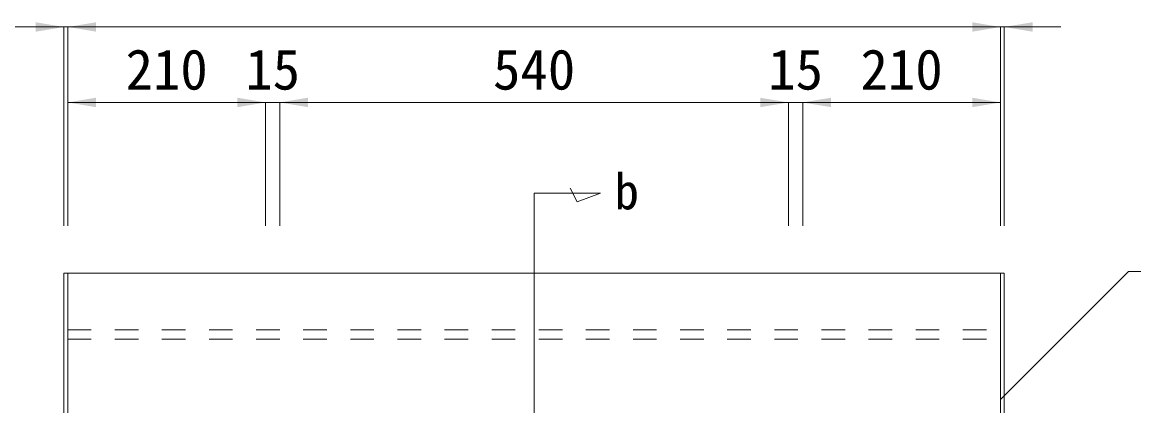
# Model space of a CAD drawing. Units: millimetres at full size. Extents: x 50430 to 101606, y 69050 to 91573.
# Drawn here: x 83044 to 84223, y 87255 to 87662 of the extents above; entities that cross this region are included whole.
import ezdxf
from ezdxf.enums import TextEntityAlignment as Align

# ---------------------------------------------------------------- set-up
doc = ezdxf.new("R2010")
doc.units = ezdxf.units.MM
doc.header["$LTSCALE"] = 50
doc.linetypes.add('USER5', pattern=[1, 0.5, -0.5])
for name, color, linetype, lineweight in [('寸法線', 7, 'Continuous', 13), ('引出線', 4, 'Continuous', 13), ('本体', 2, 'Continuous', 9), ('補助線', 8, 'Continuous', 9)]:
    doc.layers.add(name, color=color, linetype=linetype, lineweight=lineweight)
doc.styles.add('ＭＳ ゴシック', font='')
doc.styles.get('ＭＳ ゴシック').set_extended_font_data('MS Gothic')

# ---------------------------------------------------------------- blocks, each defined once
blk = doc.blocks.new('filled_arrow')
at = {"color": 0, "linetype": 'Continuous', "lineweight": -2}
blk.add_solid([(7.5, 1.25), (0, 0), (7.5, -1.25)], dxfattribs=at)

msp = doc.modelspace()

# ---------------------------------------------------------------- linework, layer by layer
at = {"layer": '寸法線'}
for p, q in [((83027.9, 87656.96), (83151.91, 87656.96)), ((83087.9, 87446.08), (83087.9, 87656.96)), ((83091.91, 87656.96), (84081.91, 87656.96)), ((83091.91, 87446.08), (83091.91, 87656.96)), ((83091.91, 87446.08), (83091.91, 87656.96)), ((84145.91, 87656.96), (84021.91, 87656.96)), ((84081.91, 87446.08), (84081.91, 87656.96)), ((84081.91, 87446.08), (84081.91, 87656.96)), ((84085.91, 87446.08), (84085.91, 87656.96)), ((83301.91, 87576.95), (83091.91, 87576.95)), ((83091.91, 87446.08), (83091.91, 87576.95)), ((83376.91, 87576.95), (83241.91, 87576.95)), ((83301.91, 87446.08), (83301.91, 87576.95)), ((83301.91, 87446.08), (83301.91, 87576.95)), ((83316.91, 87576.95), (83856.91, 87576.95)), ((83316.91, 87446.08), (83316.91, 87576.95)), ((83316.91, 87446.08), (83316.91, 87576.95)), ((83796.91, 87576.95), (83931.91, 87576.95)), ((83856.91, 87446.08), (83856.91, 87576.95)), ((83856.91, 87446.08), (83856.91, 87576.95)), ((83871.91, 87576.95), (84081.91, 87576.95)), ((83871.91, 87446.08), (83871.91, 87576.95)), ((83871.91, 87446.08), (83871.91, 87576.95)), ((84081.91, 87446.08), (84081.91, 87576.95))]:
    msp.add_line(p, q, dxfattribs=at)
at = {"layer": '寸法線', "lineweight": 9}
for p, q in [((83586.91, 87480.83), (83586.91, 86976.08)), ((83586.91, 87480.83), (83657.16, 87480.83)), ((83632.4, 87471.63), (83625.24, 87485.95)), ((83657.16, 87480.83), (83632.4, 87471.63))]:
    msp.add_line(p, q, dxfattribs=at)
at = {"layer": '引出線'}
msp.add_lwpolyline([(84081.91, 87262.06), (84217.73, 87397.88), (84572.81, 87397.88)], dxfattribs=at)
at = {"layer": '本体', "lineweight": 20}
for p, q in [((83091.91, 87396.08), (84081.91, 87396.08)), ((83091.91, 87128.03), (83091.91, 87396.08)), ((84081.91, 87128.03), (84081.91, 87396.08))]:
    msp.add_line(p, q, dxfattribs=at)
at = {"layer": '本体', "linetype": 'USER5'}
for p, q in [((83091.91, 87336.08), (84081.91, 87336.08)), ((83091.91, 87326.08), (84081.91, 87326.08))]:
    msp.add_line(p, q, dxfattribs=at)
at = {"layer": '補助線', "lineweight": 13}
for p, q in [((83087.9, 87124.03), (83087.9, 87396.08)), ((83091.91, 87396.08), (83087.9, 87396.08)), ((84081.91, 87396.08), (84085.91, 87396.08)), ((84085.91, 87124.03), (84085.91, 87396.08))]:
    msp.add_line(p, q, dxfattribs=at)

# ---------------------------------------------------------------- block references
at = {"layer": '寸法線', "xscale": 4, "yscale": 4, "rotation": 180}
for p in [(83087.9, 87656.96), (84081.91, 87656.96), (84081.91, 87656.96), (83301.91, 87576.95), (83301.91, 87576.95), (83856.91, 87576.95), (83856.91, 87576.95), (84081.91, 87576.95)]:
    msp.add_blockref('filled_arrow', p, dxfattribs=at)
at = {"layer": '寸法線', "xscale": 4, "yscale": 4}
for p in [(83091.91, 87656.96), (83091.91, 87656.96), (84085.91, 87656.96), (83091.91, 87576.95), (83316.91, 87576.95), (83316.91, 87576.95), (83871.91, 87576.95), (83871.91, 87576.95)]:
    msp.add_blockref('filled_arrow', p, dxfattribs=at)
at = {"layer": '引出線', "xscale": 0.2, "yscale": 0.2, "rotation": 45}
msp.add_blockref('filled_arrow', (84081.91, 87262.06), dxfattribs=at)

# ---------------------------------------------------------------- texts
at = {"layer": '寸法線', "style": 'ＭＳ ゴシック'}
for s, height, p in [('210', 42.72, (83196.91, 87611.95)), ('15', 42.72, (83309.41, 87611.95)), ('540', 42.72, (83586.91, 87611.95)), ('15', 42.72, (83864.41, 87611.95)), ('210', 42.72, (83976.91, 87611.95)), ('b', 37.98, (83685.27, 87482.73))]:
    msp.add_text(s, height=height, dxfattribs=at).set_placement(p, align=Align.MIDDLE_CENTER)

doc.saveas('drawing.dxf')
